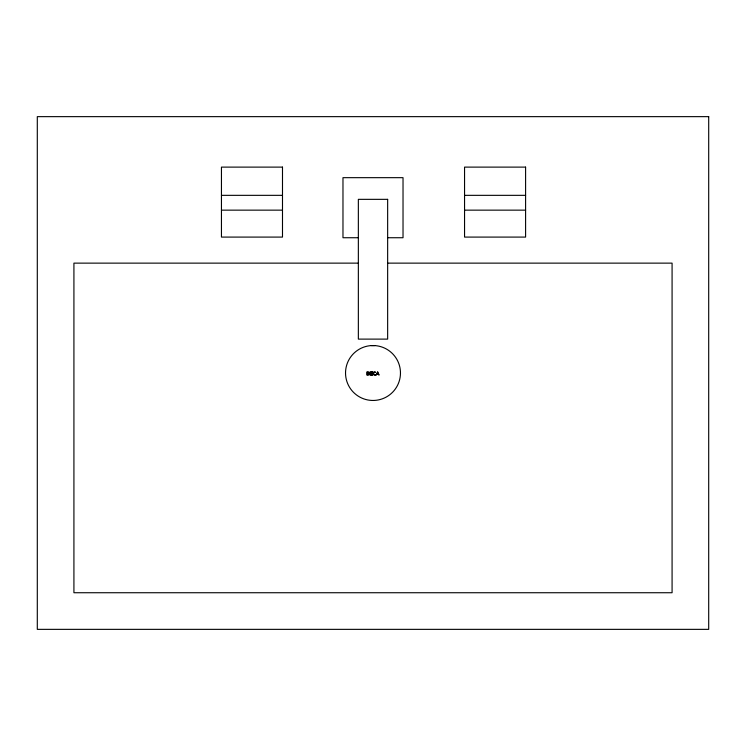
<?xml version="1.0" encoding="UTF-8"?>
<svg xmlns="http://www.w3.org/2000/svg" width="746" height="746" viewBox="0 0 746 746"><rect width="100%" height="100%" fill="white"/><g stroke="black" fill="none" stroke-linecap="round" stroke-linejoin="round"><path stroke-width="1.12" d="M375.704 374.557C373.55 375.751 372.366 371.424 375.658 372.385A1.184 1.184 0 0 0 375.014 371.9L374.361 371.853A1.567 1.567 0 0 0 373.783 372.03A1.296 1.296 0 0 0 373.345 372.422L373.093 373.923L374.091 375.117A1.958 1.958 0 0 0 374.8 375.154L375.024 375.098A1.231 1.231 0 0 0 375.704 374.557L375.574 374.744M371.275 345.584L374.725 345.584A27.462 27.462 0 0 1 396.49 387.23A27.462 27.462 0 0 1 349.51 387.23A27.462 27.462 0 0 1 371.275 345.584L374.725 345.584M221.45 195.34L282.492 195.34M464.553 195.34L525.594 195.34M221.45 210.148L282.492 210.148M464.553 210.148L525.594 210.148M357.987 237.732L342.974 237.732L342.974 177.669L403.026 177.669L403.026 237.732L388.013 237.732M357.875 263.133L73.919 263.133L73.919 592.734L672.081 592.734L672.081 263.133L388.125 263.133M369.139 373.476L368.692 374.604L367.34 374.734L367.34 372.273L368.794 372.478L369.139 373.476M369.578 373.485L368.981 374.902L366.92 375.117L366.92 371.89L368.86 372.03L369.578 373.485M377.523 372.235L377 373.793L378.091 373.793L377.523 372.235M376.87 374.138L376.068 375.117L377.765 371.89L379.08 375.117L378.222 374.138L376.87 374.138M708.7 116.646L37.3 116.646L37.3 629.354L708.7 629.354L708.7 116.646M282.492 167.113L221.45 167.113L221.45 237.088L282.492 237.088L282.492 167.113M525.594 167.113L464.553 167.113L464.553 237.088L525.594 237.088L525.594 167.113M387.65 199.341L358.35 199.341L358.35 339.113L387.65 339.113L387.65 199.341M372.506 371.89L370.175 371.89L370.175 375.117L372.58 375.117L370.603 374.734L370.603 373.634L372.385 373.634L370.603 373.261L370.603 372.273L372.506 371.89"/></g></svg>
